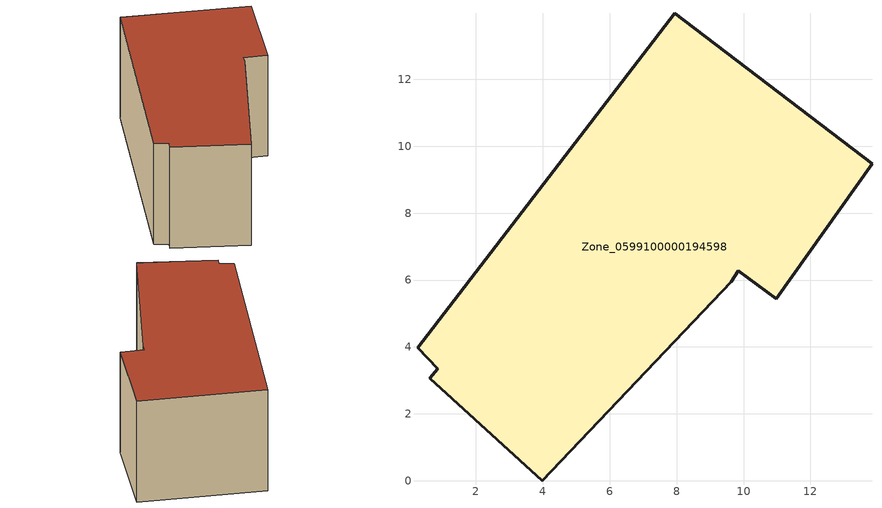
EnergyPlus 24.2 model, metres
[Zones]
Zone_0599100000194598
 floor ground (C_G): 0.63,3.06 0.86,3.35 0.26,3.97 7.95,13.97 13.84,9.47 10.98,5.44 9.84,6.27 9.63,5.95 3.99,0 z3.24
 wall outside (C_F): 9.84,6.27 10.98,5.44 13.84,9.47 7.95,13.97 0.26,3.97 0.86,3.35 0.63,3.06 3.99,0 9.63,5.95 9.84,6.27 z3.24:10.05
 roof outside (C_R): 0.86,3.35 0.63,3.06 3.99,0 9.63,5.95 9.84,6.27 10.98,5.44 13.84,9.47 7.95,13.97 0.26,3.97 z10.05
[BUILDING]
Pand.0599100000194598: North Axis=0; Terrain=City; Loads Convergence Tolerance Value=0.04; Temperature Convergence Tolerance Value=0.4; Solar Distribution=FullExterior; Maximum Number of Warmup Days=25; Minimum Number of Warmup Days=1
[Site:Location]
Rotterdam.The.Hague.AP_ZH_NLD Design_Conditions: Latitude=51.96; Longitude=4.45; Time Zone=1; Elevation=-4.5
[SITE:GROUNDTEMPERATURE:BUILDINGSURFACE]
18, 18, 18, 18, 18, 18, 18, 18, 18, 18, 18, 18
[MATERIAL] Thermal Absorptance=0.9; Solar Absorptance=0.7; Visible Absorptance=0.7
Name | Roughness | Thickness | Conductivity | Density | Specific Heat
G.TC.1946 | MediumSmooth | 0.15 | 1 | 540 | 1210
F.TC.1946 | Rough | 0.3 | 0.857143 | 1920 | 840
R.TC.1946 | MediumRough | 0.2 | 0.909091 | 1500 | 1000
[CONSTRUCTION]
C_G: G.TC.1946
C_F: F.TC.1946
C_R: R.TC.1946
[ZONE]
Zone_0599100000194598: Type=1; Multiplier=1; Ceiling Height=Autocalculate; Volume=Autocalculate; Floor Area=autocalculate; Part of Total Floor Area=Yes
[ZONEINFILTRATION:DESIGNFLOWRATE]
Infil_Zone_0599100000194598: Zone or ZoneList or Space or SpaceList=Zone_0599100000194598; Schedule=AlwaysOn; Design Flow Rate Calculation Method=Flow/Area; Flow Rate per Floor Area=0.003; Constant Term Coefficient=1; Temperature Term Coefficient=0; Velocity Term Coefficient=0; Velocity Squared Term Coefficient=0
[HVACTEMPLATE:ZONE:IDEALLOADSAIRSYSTEM]
Zone_0599100000194598: Maximum Heating Supply Air Temperature=50; Minimum Cooling Supply Air Temperature=13; Maximum Heating Supply Air Humidity Ratio=0.0156; Minimum Cooling Supply Air Humidity Ratio=0.0077; Heating Limit=NoLimit; Cooling Limit=NoLimit; Dehumidification Control Type=ConstantSensibleHeatRatio; Cooling Sensible Heat Ratio=0.7; Dehumidification Setpoint=60; Humidification Control Type=None; Humidification Setpoint=30; Outdoor Air Method=None; Outdoor Air Flow Rate per Person=0.00944; Outdoor Air Flow Rate per Zone Floor Area=0; Outdoor Air Flow Rate per Zone=0; Demand Controlled Ventilation Type=None; Outdoor Air Economizer Type=NoEconomizer; Heat Recovery Type=None; Sensible Heat Recovery Effectiveness=0.7; Latent Heat Recovery Effectiveness=0.65
[ZONECONTROL:THERMOSTAT]
ThermostatControl_Zone_0599100000194598: Zone or ZoneList=Zone_0599100000194598; Control Type Schedule=DualSetpointControlType; Control 1=Thermostat_Zone_0599100000194598; Temperature Difference Between Cutout And Setpoint=0
[THERMOSTATSETPOINT:DUALSETPOINT]
Thermostat_Zone_0599100000194598: Heating Setpoint Temperature Schedule=HeatingSetpoint_Zone_0599100000194598; Cooling Setpoint Temperature Schedule=CoolingSetpoint_Zone_0599100000194598
[SCHEDULE:COMPACT]
HeatingSetpoint_Zone_0599100000194598: Through: 12/31, For: AllDays, Until: 24:00, 21
CoolingSetpoint_Zone_0599100000194598: Through: 12/31, For: AllDays, Until: 24:00, 24
DualSetpointControlType: Through: 12/31, For: AllDays, Until: 24:00, 4
AlwaysOn: Through: 12/31, For: AllDays, Until: 24:00, 1
